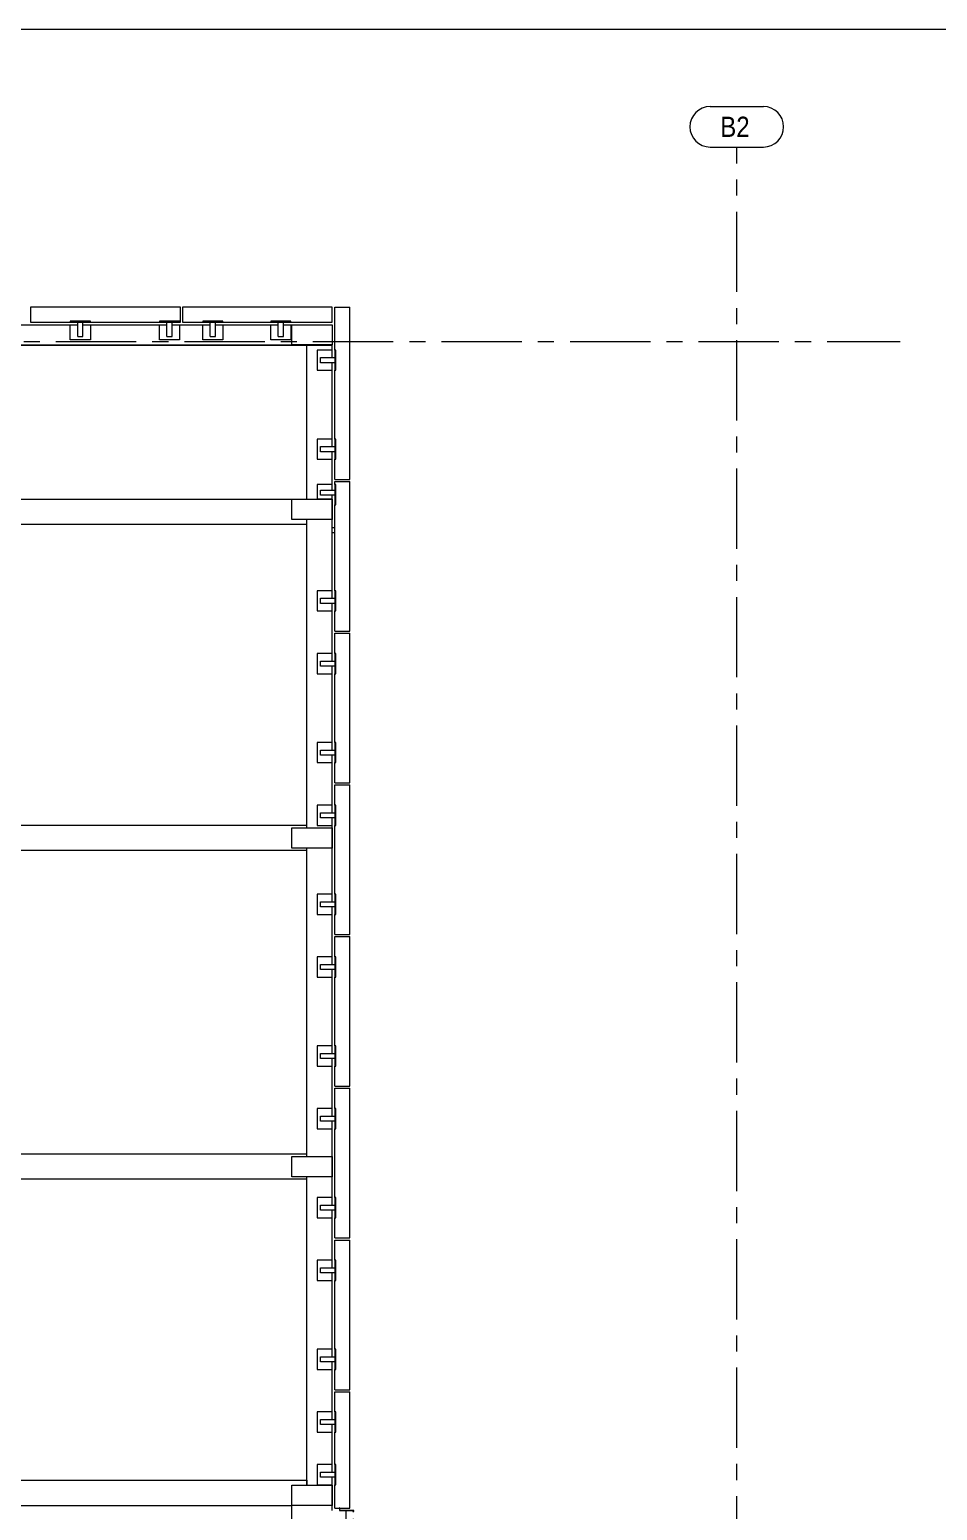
# Model space of a CAD drawing. Header units: millimetres. Extents: x -220592 to 404889, y -217665 to 38245.
# Drawn here: x -924.1 to -834.4, y -1166.9 to -1020.5 of the extents above; entities that cross this region are included whole.
import ezdxf

# ---------------------------------------------------------------- set-up
doc = ezdxf.new("R2010")
doc.units = ezdxf.units.MM
doc.linetypes.add('XKITLINE00', pattern=[0])
doc.layers.add('000 - 0_HIDE_OBJ_FRAMING_DEF_SUB_1', color=7, linetype='Continuous')
for name, color, linetype, lineweight in [('DrawingSheet', 7, 'Continuous', 0), ('Part', 7, 'Continuous', 0), ('S-GRID', 7, 'Continuous', 0)]:
    doc.layers.add(name, color=color, linetype=linetype, lineweight=lineweight)
doc.styles.add('ARIAL', font='arial.ttf')

# ---------------------------------------------------------------- blocks, each defined once
blk = doc.blocks.new('*A3767')
at = {"layer": 'DrawingSheet', "color": 7, "linetype": 'XKITLINE00', "lineweight": 0}
blk.add_line((1458.427495, 388.625369), (-211.572505, 388.625369), dxfattribs=at)
blk = doc.blocks.new('*A13379')
at = {"layer": '000 - 0_HIDE_OBJ_FRAMING_DEF_SUB_1', "color": 7, "linetype": 'XKITLINE00', "lineweight": 0}
for p, q in [((-108.19339, 358.29082), (-108.19339, 359.690805)), ((-107.69339, 358.29082), (-107.69339, 359.690805)), ((-108.19339, 358.29082), (-107.69339, 358.29082))]:
    blk.add_line(p, q, dxfattribs=at)
blk = doc.blocks.new('*A13380')
at = {"layer": '000 - 0_HIDE_OBJ_FRAMING_DEF_SUB_1', "color": 7, "linetype": 'XKITLINE00', "lineweight": 0}
for p, q in [((-108.94339, 357.940797), (-108.94339, 359.440797)), ((-108.94339, 359.440797), (-108.19339, 359.440797)), ((-107.69339, 359.440797), (-106.94339, 359.440797)), ((-106.94339, 359.440797), (-106.94339, 357.940797)), ((-106.94339, 357.940797), (-108.94339, 357.940797))]:
    blk.add_line(p, q, dxfattribs=at)
blk = doc.blocks.new('*A13385')
at = {"layer": '000 - 0_HIDE_OBJ_FRAMING_DEF_SUB_1', "color": 7, "linetype": 'XKITLINE00', "lineweight": 0}
for p, q in [((-106.94339, 359.79082), (-108.94339, 359.79082)), ((-108.94339, 359.79082), (-108.94339, 359.69082)), ((-108.94339, 359.69082), (-106.94339, 359.69082)), ((-106.94339, 359.69082), (-106.94339, 359.79082))]:
    blk.add_line(p, q, dxfattribs=at)
blk = doc.blocks.new('*A13386')
at = {"layer": '000 - 0_HIDE_OBJ_FRAMING_DEF_SUB_1', "color": 7, "linetype": 'XKITLINE00', "lineweight": 0}
for p, q in [((-83.063357, 333.140764), (-84.563357, 333.140764)), ((-84.563357, 333.140764), (-84.563357, 331.140764)), ((-83.063357, 332.390764), (-83.063357, 333.140764)), ((-84.563357, 331.140764), (-83.063357, 331.140764)), ((-83.063357, 331.140764), (-83.063357, 331.890764))]:
    blk.add_line(p, q, dxfattribs=at)
blk = doc.blocks.new('*A13387')
at = {"layer": '000 - 0_HIDE_OBJ_FRAMING_DEF_SUB_1', "color": 7, "linetype": 'XKITLINE00', "lineweight": 0}
for p, q in [((-84.213334, 332.390764), (-82.813349, 332.390764)), ((-84.213334, 331.890764), (-84.213334, 332.390764)), ((-82.813349, 331.890764), (-84.213334, 331.890764))]:
    blk.add_line(p, q, dxfattribs=at)
blk = doc.blocks.new('*A13388')
at = {"layer": '000 - 0_HIDE_OBJ_FRAMING_DEF_SUB_1', "color": 7, "linetype": 'XKITLINE00', "lineweight": 0}
for p, q in [((-84.213334, 326.190764), (-82.813349, 326.190764)), ((-84.213334, 325.690764), (-84.213334, 326.190764)), ((-82.813349, 325.690764), (-84.213334, 325.690764))]:
    blk.add_line(p, q, dxfattribs=at)
blk = doc.blocks.new('*A13389')
at = {"layer": '000 - 0_HIDE_OBJ_FRAMING_DEF_SUB_1', "color": 7, "linetype": 'XKITLINE00', "lineweight": 0}
for p, q in [((-84.213334, 317.390764), (-82.813349, 317.390764)), ((-84.213334, 316.890764), (-84.213334, 317.390764)), ((-82.813349, 316.890764), (-84.213334, 316.890764))]:
    blk.add_line(p, q, dxfattribs=at)
blk = doc.blocks.new('*A13390')
at = {"layer": '000 - 0_HIDE_OBJ_FRAMING_DEF_SUB_1', "color": 7, "linetype": 'XKITLINE00', "lineweight": 0}
for p, q in [((-83.063357, 326.940764), (-84.563357, 326.940764)), ((-84.563357, 326.940764), (-84.563357, 324.940764)), ((-83.063357, 326.190764), (-83.063357, 326.940764)), ((-83.063357, 324.940764), (-83.063357, 325.690764)), ((-84.563357, 324.940764), (-83.063357, 324.940764))]:
    blk.add_line(p, q, dxfattribs=at)
blk = doc.blocks.new('*A13391')
at = {"layer": '000 - 0_HIDE_OBJ_FRAMING_DEF_SUB_1', "color": 7, "linetype": 'XKITLINE00', "lineweight": 0}
for p, q in [((-83.063357, 318.140764), (-84.563357, 318.140764)), ((-84.563357, 318.140764), (-84.563357, 316.140764)), ((-83.063357, 317.390764), (-83.063357, 318.140764)), ((-83.063357, 316.140764), (-83.063357, 316.890764)), ((-84.563357, 316.140764), (-83.063357, 316.140764))]:
    blk.add_line(p, q, dxfattribs=at)
blk = doc.blocks.new('*A13392')
at = {"layer": '000 - 0_HIDE_OBJ_FRAMING_DEF_SUB_1', "color": 7, "linetype": 'XKITLINE00', "lineweight": 0}
for p, q in [((-85.563349, 342.190805), (-85.563349, 357.440805)), ((-83.063349, 356.190764), (-83.063349, 357.440805)), ((-83.063349, 347.390764), (-83.063349, 355.690764)), ((-83.063349, 343.090764), (-83.063349, 346.890764)), ((-83.063349, 342.190805), (-83.063349, 342.590764))]:
    blk.add_line(p, q, dxfattribs=at)
blk = doc.blocks.new('*A13393')
at = {"layer": '000 - 0_HIDE_OBJ_FRAMING_DEF_SUB_1', "color": 7, "linetype": 'XKITLINE00', "lineweight": 0}
for p, q in [((-84.213334, 347.390764), (-82.813349, 347.390764)), ((-84.213334, 346.890764), (-84.213334, 347.390764)), ((-82.813349, 346.890764), (-84.213334, 346.890764))]:
    blk.add_line(p, q, dxfattribs=at)
blk = doc.blocks.new('*A13394')
at = {"layer": '000 - 0_HIDE_OBJ_FRAMING_DEF_SUB_1', "color": 7, "linetype": 'XKITLINE00', "lineweight": 0}
for p, q in [((-83.063357, 343.640764), (-84.563357, 343.640764)), ((-84.563357, 343.640764), (-84.563357, 342.240764)), ((-83.063357, 343.090764), (-83.063357, 343.640764)), ((-84.563357, 342.240764), (-83.063357, 342.240764)), ((-83.063357, 342.240764), (-83.063357, 342.590764))]:
    blk.add_line(p, q, dxfattribs=at)
blk = doc.blocks.new('*A13395')
at = {"layer": '000 - 0_HIDE_OBJ_FRAMING_DEF_SUB_1', "color": 7, "linetype": 'XKITLINE00', "lineweight": 0}
for p, q in [((-84.213334, 343.090764), (-82.813349, 343.090764)), ((-84.213334, 342.590764), (-84.213334, 343.090764)), ((-82.813349, 342.590764), (-84.213334, 342.590764))]:
    blk.add_line(p, q, dxfattribs=at)
blk = doc.blocks.new('*A13396')
at = {"layer": '000 - 0_HIDE_OBJ_FRAMING_DEF_SUB_1', "color": 7, "linetype": 'XKITLINE00', "lineweight": 0}
for p, q in [((-83.063357, 348.140764), (-84.563357, 348.140764)), ((-84.563357, 348.140764), (-84.563357, 346.140764)), ((-83.063357, 347.390764), (-83.063357, 348.140764)), ((-84.563357, 346.140764), (-83.063357, 346.140764)), ((-83.063357, 346.140764), (-83.063357, 346.890764))]:
    blk.add_line(p, q, dxfattribs=at)
blk = doc.blocks.new('*A13397')
at = {"layer": '000 - 0_HIDE_OBJ_FRAMING_DEF_SUB_1', "color": 7, "linetype": 'XKITLINE00', "lineweight": 0}
for p, q in [((-83.06307, 339.390764), (-82.813334, 339.390764)), ((-83.06307, 338.890764), (-82.813334, 338.890764))]:
    blk.add_line(p, q, dxfattribs=at)
blk = doc.blocks.new('*A13398')
at = {"layer": '000 - 0_HIDE_OBJ_FRAMING_DEF_SUB_1', "color": 7, "linetype": 'XKITLINE00', "lineweight": 0}
for p, q in [((-82.813334, 333.140764), (-82.813334, 331.140764)), ((-82.713334, 333.140764), (-82.813334, 333.140764)), ((-82.713334, 331.140764), (-82.713334, 333.140764)), ((-82.813334, 331.140764), (-82.713334, 331.140764))]:
    blk.add_line(p, q, dxfattribs=at)
blk = doc.blocks.new('*A13399')
at = {"layer": '000 - 0_HIDE_OBJ_FRAMING_DEF_SUB_1', "color": 7, "linetype": 'XKITLINE00', "lineweight": 0}
for p, q in [((-82.813334, 326.940764), (-82.813334, 324.940764)), ((-82.713334, 326.940764), (-82.813334, 326.940764)), ((-82.713334, 324.940764), (-82.713334, 326.940764)), ((-82.813334, 324.940764), (-82.713334, 324.940764))]:
    blk.add_line(p, q, dxfattribs=at)
blk = doc.blocks.new('*A13400')
at = {"layer": '000 - 0_HIDE_OBJ_FRAMING_DEF_SUB_1', "color": 7, "linetype": 'XKITLINE00', "lineweight": 0}
for p, q in [((-82.813334, 318.140764), (-82.813334, 316.140764)), ((-82.713334, 318.140764), (-82.813334, 318.140764)), ((-82.713334, 316.140764), (-82.713334, 318.140764)), ((-82.813334, 316.140764), (-82.713334, 316.140764))]:
    blk.add_line(p, q, dxfattribs=at)
blk = doc.blocks.new('*A13401')
at = {"layer": '000 - 0_HIDE_OBJ_FRAMING_DEF_SUB_1', "color": 7, "linetype": 'XKITLINE00', "lineweight": 0}
for p, q in [((-82.813334, 343.640764), (-82.813334, 341.640764)), ((-82.713334, 343.640764), (-82.813334, 343.640764)), ((-82.713334, 341.640764), (-82.713334, 343.640764)), ((-82.813334, 341.640764), (-82.713334, 341.640764))]:
    blk.add_line(p, q, dxfattribs=at)
blk = doc.blocks.new('*A13402')
at = {"layer": '000 - 0_HIDE_OBJ_FRAMING_DEF_SUB_1', "color": 7, "linetype": 'XKITLINE00', "lineweight": 0}
for p, q in [((-82.813334, 348.140764), (-82.813334, 346.140764)), ((-82.713334, 348.140764), (-82.813334, 348.140764)), ((-82.713334, 346.140764), (-82.713334, 348.140764)), ((-82.813334, 346.140764), (-82.713334, 346.140764))]:
    blk.add_line(p, q, dxfattribs=at)
blk = doc.blocks.new('*A13403')
at = {"layer": '000 - 0_HIDE_OBJ_FRAMING_DEF_SUB_1', "color": 7, "linetype": 'XKITLINE00', "lineweight": 0}
for p, q in [((-95.11339, 358.29082), (-95.11339, 359.690805)), ((-94.61339, 358.29082), (-94.61339, 359.690805)), ((-95.11339, 358.29082), (-94.61339, 358.29082))]:
    blk.add_line(p, q, dxfattribs=at)
blk = doc.blocks.new('*A13404')
at = {"layer": '000 - 0_HIDE_OBJ_FRAMING_DEF_SUB_1', "color": 7, "linetype": 'XKITLINE00', "lineweight": 0}
for p, q in [((-88.39339, 358.29082), (-88.39339, 359.690805)), ((-87.89339, 358.29082), (-87.89339, 359.690805)), ((-88.39339, 358.29082), (-87.89339, 358.29082))]:
    blk.add_line(p, q, dxfattribs=at)
blk = doc.blocks.new('*A13405')
at = {"layer": '000 - 0_HIDE_OBJ_FRAMING_DEF_SUB_1', "color": 7, "linetype": 'XKITLINE00', "lineweight": 0}
for p, q in [((-100.14339, 357.940797), (-100.14339, 359.440797)), ((-100.14339, 359.440797), (-99.39339, 359.440797)), ((-98.89339, 359.440797), (-98.14339, 359.440797)), ((-98.14339, 359.440797), (-98.14339, 357.940797)), ((-98.14339, 357.940797), (-100.14339, 357.940797))]:
    blk.add_line(p, q, dxfattribs=at)
blk = doc.blocks.new('*A13406')
at = {"layer": '000 - 0_HIDE_OBJ_FRAMING_DEF_SUB_1', "color": 7, "linetype": 'XKITLINE00', "lineweight": 0}
for p, q in [((-99.39339, 358.29082), (-99.39339, 359.690805)), ((-98.89339, 358.29082), (-98.89339, 359.690805)), ((-99.39339, 358.29082), (-98.89339, 358.29082))]:
    blk.add_line(p, q, dxfattribs=at)
blk = doc.blocks.new('*A13407')
at = {"layer": '000 - 0_HIDE_OBJ_FRAMING_DEF_SUB_1', "color": 7, "linetype": 'XKITLINE00', "lineweight": 0}
for p, q in [((-89.14339, 357.940797), (-89.14339, 359.440797)), ((-89.14339, 359.440797), (-88.39339, 359.440797)), ((-87.89339, 359.440797), (-87.14339, 359.440797)), ((-87.14339, 359.440797), (-87.14339, 357.940797)), ((-87.14339, 357.940797), (-89.14339, 357.940797))]:
    blk.add_line(p, q, dxfattribs=at)
blk = doc.blocks.new('*A13408')
at = {"layer": '000 - 0_HIDE_OBJ_FRAMING_DEF_SUB_1', "color": 7, "linetype": 'XKITLINE00', "lineweight": 0}
for p, q in [((-95.86339, 357.940797), (-95.86339, 359.440797)), ((-95.86339, 359.440797), (-95.11339, 359.440797)), ((-94.61339, 359.440797), (-93.86339, 359.440797)), ((-93.86339, 359.440797), (-93.86339, 357.940797)), ((-93.86339, 357.940797), (-95.86339, 357.940797))]:
    blk.add_line(p, q, dxfattribs=at)
blk = doc.blocks.new('*A13409')
at = {"layer": '000 - 0_HIDE_OBJ_FRAMING_DEF_SUB_1', "color": 7, "linetype": 'XKITLINE00', "lineweight": 0}
for p, q in [((-84.213334, 356.190764), (-82.813349, 356.190764)), ((-84.213334, 355.690764), (-84.213334, 356.190764)), ((-82.813349, 355.690764), (-84.213334, 355.690764))]:
    blk.add_line(p, q, dxfattribs=at)
blk = doc.blocks.new('*A13410')
at = {"layer": '000 - 0_HIDE_OBJ_FRAMING_DEF_SUB_1', "color": 7, "linetype": 'XKITLINE00', "lineweight": 0}
for p, q in [((-83.063357, 356.940764), (-84.563357, 356.940764)), ((-84.563357, 356.940764), (-84.563357, 354.940764)), ((-83.063357, 356.190764), (-83.063357, 356.940764)), ((-84.563357, 354.940764), (-83.063357, 354.940764)), ((-83.063357, 354.940764), (-83.063357, 355.690764))]:
    blk.add_line(p, q, dxfattribs=at)
blk = doc.blocks.new('*A13411')
at = {"layer": '000 - 0_HIDE_OBJ_FRAMING_DEF_SUB_1', "color": 7, "linetype": 'XKITLINE00', "lineweight": 0}
for p, q in [((-93.86339, 359.79082), (-95.86339, 359.79082)), ((-95.86339, 359.79082), (-95.86339, 359.69082)), ((-95.86339, 359.69082), (-93.86339, 359.69082)), ((-93.86339, 359.69082), (-93.86339, 359.79082))]:
    blk.add_line(p, q, dxfattribs=at)
blk = doc.blocks.new('*A13412')
at = {"layer": '000 - 0_HIDE_OBJ_FRAMING_DEF_SUB_1', "color": 7, "linetype": 'XKITLINE00', "lineweight": 0}
for p, q in [((-87.14339, 359.79082), (-89.14339, 359.79082)), ((-89.14339, 359.79082), (-89.14339, 359.69082)), ((-89.14339, 359.69082), (-87.14339, 359.69082)), ((-87.14339, 359.69082), (-87.14339, 359.79082))]:
    blk.add_line(p, q, dxfattribs=at)
blk = doc.blocks.new('*A13413')
at = {"layer": '000 - 0_HIDE_OBJ_FRAMING_DEF_SUB_1', "color": 7, "linetype": 'XKITLINE00', "lineweight": 0}
for p, q in [((-98.14339, 359.79082), (-100.14339, 359.79082)), ((-100.14339, 359.79082), (-100.14339, 359.69082)), ((-100.14339, 359.69082), (-98.14339, 359.69082)), ((-98.14339, 359.69082), (-98.14339, 359.79082))]:
    blk.add_line(p, q, dxfattribs=at)
blk = doc.blocks.new('*A13414')
at = {"layer": '000 - 0_HIDE_OBJ_FRAMING_DEF_SUB_1', "color": 7, "linetype": 'XKITLINE00', "lineweight": 0}
for p, q in [((-82.813334, 356.940764), (-82.813334, 354.940764)), ((-82.713334, 356.940764), (-82.813334, 356.940764)), ((-82.713334, 354.940764), (-82.713334, 356.940764)), ((-82.813334, 354.940764), (-82.713334, 354.940764))]:
    blk.add_line(p, q, dxfattribs=at)
blk = doc.blocks.new('*A13418')
at = {"layer": '000 - 0_HIDE_OBJ_FRAMING_DEF_SUB_1', "color": 7, "linetype": 'XKITLINE00', "lineweight": 0}
for p, q in [((-166.903349, 359.440805), (-159.39339, 359.440805)), ((-166.903349, 357.440805), (-166.903349, 359.440805)), ((-158.89339, 359.440805), (-155.11339, 359.440805)), ((-154.61339, 359.440805), (-147.85339, 359.440805)), ((-147.35339, 359.440805), (-145.093349, 359.440805)), ((-143.093349, 359.440805), (-138.19339, 359.440805)), ((-137.69339, 359.440805), (-129.39339, 359.440805)), ((-128.89339, 359.440805), (-123.19339, 359.440805)), ((-122.69339, 359.440805), (-114.39339, 359.440805)), ((-113.89339, 359.440805), (-108.19339, 359.440805)), ((-107.69339, 359.440805), (-99.39339, 359.440805)), ((-98.89339, 359.440805), (-95.11339, 359.440805)), ((-94.61339, 359.440805), (-88.39339, 359.440805)), ((-87.89339, 359.440805), (-87.063349, 359.440805)), ((-166.903349, 357.440805), (-145.093349, 357.440805)), ((-143.093349, 357.440805), (-87.063349, 357.440805))]:
    blk.add_line(p, q, dxfattribs=at)
blk = doc.blocks.new('*A13419')
at = {"layer": '000 - 0_HIDE_OBJ_FRAMING_DEF_SUB_1', "color": 7, "linetype": 'XKITLINE00', "lineweight": 0}
for p, q in [((-87.063349, 342.190805), (-83.063349, 342.190805)), ((-87.063349, 340.190805), (-87.063349, 342.190805)), ((-83.063349, 342.190805), (-83.063349, 340.190805)), ((-83.063349, 340.190805), (-87.063349, 340.190805))]:
    blk.add_line(p, q, dxfattribs=at)
blk = doc.blocks.new('*A13420')
at = {"layer": '000 - 0_HIDE_OBJ_FRAMING_DEF_SUB_1', "color": 7, "linetype": 'XKITLINE00', "lineweight": 0}
for p, q in [((-98.06339, 361.190805), (-112.86339, 361.190805)), ((-112.86339, 361.190805), (-112.86339, 359.690805)), ((-98.06339, 359.690805), (-98.06339, 361.190805)), ((-112.86339, 359.690805), (-108.94339, 359.690805)), ((-106.94339, 359.690805), (-100.14339, 359.690805)), ((-98.14339, 359.690805), (-98.06339, 359.690805))]:
    blk.add_line(p, q, dxfattribs=at)
blk = doc.blocks.new('*A13425')
at = {"layer": '000 - 0_HIDE_OBJ_FRAMING_DEF_SUB_1', "color": 7, "linetype": 'XKITLINE00', "lineweight": 0}
for p, q in [((-143.093155, 342.188392), (-87.063349, 342.188392)), ((-143.093155, 339.688392), (-143.093155, 342.188392)), ((-85.563349, 339.688392), (-85.563349, 340.190805)), ((-85.563349, 339.688392), (-143.093155, 339.688392))]:
    blk.add_line(p, q, dxfattribs=at)
blk = doc.blocks.new('*A13468')
at = {"layer": 'S-GRID', "color": 7, "linetype": 'XKITLINE00', "lineweight": 0}
for p, q in [((-43.093349, 375.383905), (-43.093349, 377.017205)), ((-43.093349, 372.208905), (-43.093349, 373.796405)), ((-43.093349, 362.683905), (-43.093349, 370.621405)), ((-43.093349, 359.508905), (-43.093349, 361.096405)), ((-43.093349, 349.983905), (-43.093349, 357.921405)), ((-43.093349, 346.808905), (-43.093349, 348.396405)), ((-43.093349, 337.283905), (-43.093349, 345.221405)), ((-43.093349, 334.108905), (-43.093349, 335.696405)), ((-43.093349, 324.583905), (-43.093349, 332.521405)), ((-43.093349, 321.408905), (-43.093349, 322.996405)), ((-43.093349, 311.883905), (-43.093349, 319.821405)), ((-43.093349, 308.708905), (-43.093349, 310.296405)), ((-43.093349, 299.183905), (-43.093349, 307.121405)), ((-43.093349, 296.008905), (-43.093349, 297.596405)), ((-43.093349, 286.483905), (-43.093349, 294.421405)), ((-43.093349, 283.308905), (-43.093349, 284.896405)), ((-43.093349, 273.783905), (-43.093349, 281.721405)), ((-43.093349, 270.608905), (-43.093349, 272.196405)), ((-43.093349, 261.083905), (-43.093349, 269.021405)), ((-43.093349, 257.908905), (-43.093349, 259.496405)), ((-43.093349, 248.383905), (-43.093349, 256.321405)), ((-43.093349, 245.208905), (-43.093349, 246.796405)), ((-43.093349, 235.683905), (-43.093349, 243.621405))]:
    blk.add_line(p, q, dxfattribs=at)
at = {"layer": 'S-GRID', "color": 7, "style": 'ARIAL', "width": 0.85}
blk.add_text('B2', height=2, dxfattribs=at).set_placement((-44.724697, 378.017205))
blk = doc.blocks.new('*A13471')
at = {"layer": '000 - 0_HIDE_OBJ_FRAMING_DEF_SUB_1', "color": 7, "linetype": 'XKITLINE00', "lineweight": 0}
for p, q in [((-143.092854, 357.438392), (-83.063049, 357.438392)), ((-83.06305, 356.190764), (-83.063049, 357.438392)), ((-83.06306, 347.390764), (-83.063051, 355.690764)), ((-83.063065, 343.090764), (-83.063061, 346.890764)), ((-83.063078, 332.390764), (-83.063066, 342.590764)), ((-83.063085, 326.190764), (-83.063078, 331.890764)), ((-83.063095, 317.390764), (-83.063085, 325.690764)), ((-83.063102, 311.190764), (-83.063095, 316.890764)), ((-83.063112, 302.390764), (-83.063102, 310.690764)), ((-83.063119, 296.190764), (-83.063113, 301.890764)), ((-83.063129, 287.390764), (-83.06312, 295.690764)), ((-83.063136, 281.190764), (-83.06313, 286.890764)), ((-83.063146, 272.390764), (-83.063137, 280.690764)), ((-83.063153, 266.190764), (-83.063147, 271.890764)), ((-83.063163, 257.390764), (-83.063154, 265.690764)), ((-83.063171, 251.190764), (-83.063164, 256.890764)), ((-83.063176, 245.990764), (-83.063171, 250.690764)), ((-83.063181, 242.190805), (-83.063177, 245.490764))]:
    blk.add_line(p, q, dxfattribs=at)
blk = doc.blocks.new('*A13472')
at = {"layer": '000 - 0_HIDE_OBJ_FRAMING_DEF_SUB_1', "color": 7, "linetype": 'XKITLINE00', "lineweight": 0}
for p, q in [((-87.063349, 214.690805), (-87.063349, 242.690805)), ((-83.063349, 242.190805), (-83.063349, 242.690805))]:
    blk.add_line(p, q, dxfattribs=at)
blk = doc.blocks.new('*A13479')
at = {"layer": '000 - 0_HIDE_OBJ_FRAMING_DEF_SUB_1', "color": 7, "linetype": 'XKITLINE00', "lineweight": 0}
for p, q in [((-84.213334, 245.990764), (-82.813349, 245.990764)), ((-84.213334, 245.490764), (-84.213334, 245.990764)), ((-82.813349, 245.490764), (-84.213334, 245.490764))]:
    blk.add_line(p, q, dxfattribs=at)
blk = doc.blocks.new('*A13480')
at = {"layer": '000 - 0_HIDE_OBJ_FRAMING_DEF_SUB_1', "color": 7, "linetype": 'XKITLINE00', "lineweight": 0}
for p, q in [((-83.063357, 251.940764), (-84.563357, 251.940764)), ((-84.563357, 251.940764), (-84.563357, 249.940764)), ((-83.063357, 251.190764), (-83.063357, 251.940764)), ((-83.063357, 249.940764), (-83.063357, 250.690764)), ((-84.563357, 249.940764), (-83.063357, 249.940764))]:
    blk.add_line(p, q, dxfattribs=at)
blk = doc.blocks.new('*A13481')
at = {"layer": '000 - 0_HIDE_OBJ_FRAMING_DEF_SUB_1', "color": 7, "linetype": 'XKITLINE00', "lineweight": 0}
for p, q in [((-83.063357, 246.740764), (-84.563357, 246.740764)), ((-84.563357, 246.740764), (-84.563357, 244.740764)), ((-83.063357, 245.990764), (-83.063357, 246.740764)), ((-84.563357, 244.740764), (-83.063357, 244.740764)), ((-83.063357, 244.740764), (-83.063357, 245.490764))]:
    blk.add_line(p, q, dxfattribs=at)
blk = doc.blocks.new('*A13488')
at = {"layer": '000 - 0_HIDE_OBJ_FRAMING_DEF_SUB_1', "color": 7, "linetype": 'XKITLINE00', "lineweight": 0}
for p, q in [((-83.063357, 266.940764), (-84.563357, 266.940764)), ((-84.563357, 266.940764), (-84.563357, 264.940764)), ((-83.063357, 266.190764), (-83.063357, 266.940764)), ((-83.063357, 264.940764), (-83.063357, 265.690764)), ((-84.563357, 264.940764), (-83.063357, 264.940764))]:
    blk.add_line(p, q, dxfattribs=at)
blk = doc.blocks.new('*A13489')
at = {"layer": '000 - 0_HIDE_OBJ_FRAMING_DEF_SUB_1', "color": 7, "linetype": 'XKITLINE00', "lineweight": 0}
for p, q in [((-84.213334, 257.390764), (-82.813349, 257.390764)), ((-84.213334, 256.890764), (-84.213334, 257.390764)), ((-82.813349, 256.890764), (-84.213334, 256.890764))]:
    blk.add_line(p, q, dxfattribs=at)
blk = doc.blocks.new('*A13490')
at = {"layer": '000 - 0_HIDE_OBJ_FRAMING_DEF_SUB_1', "color": 7, "linetype": 'XKITLINE00', "lineweight": 0}
for p, q in [((-84.213334, 266.190764), (-82.813349, 266.190764)), ((-84.213334, 265.690764), (-84.213334, 266.190764)), ((-82.813349, 265.690764), (-84.213334, 265.690764))]:
    blk.add_line(p, q, dxfattribs=at)
blk = doc.blocks.new('*A13491')
at = {"layer": '000 - 0_HIDE_OBJ_FRAMING_DEF_SUB_1', "color": 7, "linetype": 'XKITLINE00', "lineweight": 0}
for p, q in [((-83.063357, 273.140764), (-84.563357, 273.140764)), ((-84.563357, 273.140764), (-84.563357, 271.140764)), ((-83.063357, 272.390764), (-83.063357, 273.140764)), ((-84.563357, 271.140764), (-83.063357, 271.140764)), ((-83.063357, 271.140764), (-83.063357, 271.890764))]:
    blk.add_line(p, q, dxfattribs=at)
blk = doc.blocks.new('*A13492')
at = {"layer": '000 - 0_HIDE_OBJ_FRAMING_DEF_SUB_1', "color": 7, "linetype": 'XKITLINE00', "lineweight": 0}
for p, q in [((-84.213334, 272.390764), (-82.813349, 272.390764)), ((-84.213334, 271.890764), (-84.213334, 272.390764)), ((-82.813349, 271.890764), (-84.213334, 271.890764))]:
    blk.add_line(p, q, dxfattribs=at)
blk = doc.blocks.new('*A13493')
at = {"layer": '000 - 0_HIDE_OBJ_FRAMING_DEF_SUB_1', "color": 7, "linetype": 'XKITLINE00', "lineweight": 0}
for p, q in [((-83.063357, 258.140764), (-84.563357, 258.140764)), ((-84.563357, 258.140764), (-84.563357, 256.140764)), ((-83.063357, 257.390764), (-83.063357, 258.140764)), ((-83.063357, 256.140764), (-83.063357, 256.890764)), ((-84.563357, 256.140764), (-83.063357, 256.140764))]:
    blk.add_line(p, q, dxfattribs=at)
blk = doc.blocks.new('*A13495')
at = {"layer": '000 - 0_HIDE_OBJ_FRAMING_DEF_SUB_1', "color": 7, "linetype": 'XKITLINE00', "lineweight": 0}
for p, q in [((-82.813334, 246.740764), (-82.813334, 244.740764)), ((-82.713334, 246.740764), (-82.813334, 246.740764)), ((-82.713334, 244.740764), (-82.713334, 246.740764)), ((-82.813334, 244.740764), (-82.713334, 244.740764))]:
    blk.add_line(p, q, dxfattribs=at)
blk = doc.blocks.new('*A13496')
at = {"layer": '000 - 0_HIDE_OBJ_FRAMING_DEF_SUB_1', "color": 7, "linetype": 'XKITLINE00', "lineweight": 0}
for p, q in [((-82.813334, 251.940764), (-82.813334, 249.940764)), ((-82.713334, 251.940764), (-82.813334, 251.940764)), ((-82.713334, 249.940764), (-82.713334, 251.940764)), ((-82.813334, 249.940764), (-82.713334, 249.940764))]:
    blk.add_line(p, q, dxfattribs=at)
blk = doc.blocks.new('*A13497')
at = {"layer": '000 - 0_HIDE_OBJ_FRAMING_DEF_SUB_1', "color": 7, "linetype": 'XKITLINE00', "lineweight": 0}
for p, q in [((-82.813334, 273.140764), (-82.813334, 271.140764)), ((-82.713334, 273.140764), (-82.813334, 273.140764)), ((-82.713334, 271.140764), (-82.713334, 273.140764)), ((-82.813334, 271.140764), (-82.713334, 271.140764))]:
    blk.add_line(p, q, dxfattribs=at)
blk = doc.blocks.new('*A13498')
at = {"layer": '000 - 0_HIDE_OBJ_FRAMING_DEF_SUB_1', "color": 7, "linetype": 'XKITLINE00', "lineweight": 0}
for p, q in [((-82.813334, 266.940764), (-82.813334, 264.940764)), ((-82.713334, 266.940764), (-82.813334, 266.940764)), ((-82.713334, 264.940764), (-82.713334, 266.940764)), ((-82.813334, 264.940764), (-82.713334, 264.940764))]:
    blk.add_line(p, q, dxfattribs=at)
blk = doc.blocks.new('*A13499')
at = {"layer": '000 - 0_HIDE_OBJ_FRAMING_DEF_SUB_1', "color": 7, "linetype": 'XKITLINE00', "lineweight": 0}
for p, q in [((-82.813334, 258.140764), (-82.813334, 256.140764)), ((-82.713334, 258.140764), (-82.813334, 258.140764)), ((-82.713334, 256.140764), (-82.713334, 258.140764)), ((-82.813334, 256.140764), (-82.713334, 256.140764))]:
    blk.add_line(p, q, dxfattribs=at)
blk = doc.blocks.new('*A13500')
at = {"layer": '000 - 0_HIDE_OBJ_FRAMING_DEF_SUB_1', "color": 7, "linetype": 'XKITLINE00', "lineweight": 0}
for p, q in [((-84.213334, 287.390764), (-82.813349, 287.390764)), ((-84.213334, 286.890764), (-84.213334, 287.390764)), ((-82.813349, 286.890764), (-84.213334, 286.890764))]:
    blk.add_line(p, q, dxfattribs=at)
blk = doc.blocks.new('*A13501')
at = {"layer": '000 - 0_HIDE_OBJ_FRAMING_DEF_SUB_1', "color": 7, "linetype": 'XKITLINE00', "lineweight": 0}
for p, q in [((-83.063357, 288.140764), (-84.563357, 288.140764)), ((-84.563357, 288.140764), (-84.563357, 286.140764)), ((-83.063357, 287.390764), (-83.063357, 288.140764)), ((-84.563357, 286.140764), (-83.063357, 286.140764)), ((-83.063357, 286.140764), (-83.063357, 286.890764))]:
    blk.add_line(p, q, dxfattribs=at)
blk = doc.blocks.new('*A13502')
at = {"layer": '000 - 0_HIDE_OBJ_FRAMING_DEF_SUB_1', "color": 7, "linetype": 'XKITLINE00', "lineweight": 0}
for p, q in [((-84.213334, 281.190764), (-82.813349, 281.190764)), ((-84.213334, 280.690764), (-84.213334, 281.190764)), ((-82.813349, 280.690764), (-84.213334, 280.690764))]:
    blk.add_line(p, q, dxfattribs=at)
blk = doc.blocks.new('*A13503')
at = {"layer": '000 - 0_HIDE_OBJ_FRAMING_DEF_SUB_1', "color": 7, "linetype": 'XKITLINE00', "lineweight": 0}
for p, q in [((-83.063357, 281.940764), (-84.563357, 281.940764)), ((-84.563357, 281.940764), (-84.563357, 279.940764)), ((-83.063357, 281.190764), (-83.063357, 281.940764)), ((-84.563357, 279.940764), (-83.063357, 279.940764)), ((-83.063357, 279.940764), (-83.063357, 280.690764))]:
    blk.add_line(p, q, dxfattribs=at)
blk = doc.blocks.new('*A13504')
at = {"layer": '000 - 0_HIDE_OBJ_FRAMING_DEF_SUB_1', "color": 7, "linetype": 'XKITLINE00', "lineweight": 0}
for p, q in [((-84.213334, 311.190764), (-82.813349, 311.190764)), ((-84.213334, 310.690764), (-84.213334, 311.190764)), ((-82.813349, 310.690764), (-84.213334, 310.690764))]:
    blk.add_line(p, q, dxfattribs=at)
blk = doc.blocks.new('*A13505')
at = {"layer": '000 - 0_HIDE_OBJ_FRAMING_DEF_SUB_1', "color": 7, "linetype": 'XKITLINE00', "lineweight": 0}
for p, q in [((-84.213334, 302.390764), (-82.813349, 302.390764)), ((-84.213334, 301.890764), (-84.213334, 302.390764)), ((-82.813349, 301.890764), (-84.213334, 301.890764))]:
    blk.add_line(p, q, dxfattribs=at)
blk = doc.blocks.new('*A13506')
at = {"layer": '000 - 0_HIDE_OBJ_FRAMING_DEF_SUB_1', "color": 7, "linetype": 'XKITLINE00', "lineweight": 0}
for p, q in [((-83.063357, 311.940764), (-84.563357, 311.940764)), ((-84.563357, 311.940764), (-84.563357, 309.940764)), ((-83.063357, 311.190764), (-83.063357, 311.940764)), ((-83.063357, 309.940764), (-83.063357, 310.690764)), ((-84.563357, 309.940764), (-83.063357, 309.940764))]:
    blk.add_line(p, q, dxfattribs=at)
blk = doc.blocks.new('*A13507')
at = {"layer": '000 - 0_HIDE_OBJ_FRAMING_DEF_SUB_1', "color": 7, "linetype": 'XKITLINE00', "lineweight": 0}
for p, q in [((-83.063357, 303.140764), (-84.563357, 303.140764)), ((-84.563357, 303.140764), (-84.563357, 301.140764)), ((-83.063357, 302.390764), (-83.063357, 303.140764)), ((-83.063357, 301.140764), (-83.063357, 301.890764)), ((-84.563357, 301.140764), (-83.063357, 301.140764))]:
    blk.add_line(p, q, dxfattribs=at)
blk = doc.blocks.new('*A13508')
at = {"layer": '000 - 0_HIDE_OBJ_FRAMING_DEF_SUB_1', "color": 7, "linetype": 'XKITLINE00', "lineweight": 0}
for p, q in [((-84.213334, 296.190764), (-82.813349, 296.190764)), ((-84.213334, 295.690764), (-84.213334, 296.190764)), ((-82.813349, 295.690764), (-84.213334, 295.690764))]:
    blk.add_line(p, q, dxfattribs=at)
blk = doc.blocks.new('*A13509')
at = {"layer": '000 - 0_HIDE_OBJ_FRAMING_DEF_SUB_1', "color": 7, "linetype": 'XKITLINE00', "lineweight": 0}
for p, q in [((-83.063357, 296.940764), (-84.563357, 296.940764)), ((-84.563357, 296.940764), (-84.563357, 294.940764)), ((-83.063357, 296.190764), (-83.063357, 296.940764)), ((-84.563357, 294.940764), (-83.063357, 294.940764)), ((-83.063357, 294.940764), (-83.063357, 295.690764))]:
    blk.add_line(p, q, dxfattribs=at)
blk = doc.blocks.new('*A13510')
at = {"layer": '000 - 0_HIDE_OBJ_FRAMING_DEF_SUB_1', "color": 7, "linetype": 'XKITLINE00', "lineweight": 0}
for p, q in [((-82.813334, 288.140764), (-82.813334, 286.140764)), ((-82.713334, 288.140764), (-82.813334, 288.140764)), ((-82.713334, 286.140764), (-82.713334, 288.140764)), ((-82.813334, 286.140764), (-82.713334, 286.140764))]:
    blk.add_line(p, q, dxfattribs=at)
blk = doc.blocks.new('*A13511')
at = {"layer": '000 - 0_HIDE_OBJ_FRAMING_DEF_SUB_1', "color": 7, "linetype": 'XKITLINE00', "lineweight": 0}
for p, q in [((-82.813334, 281.940764), (-82.813334, 279.940764)), ((-82.713334, 281.940764), (-82.813334, 281.940764)), ((-82.713334, 279.940764), (-82.713334, 281.940764)), ((-82.813334, 279.940764), (-82.713334, 279.940764))]:
    blk.add_line(p, q, dxfattribs=at)
blk = doc.blocks.new('*A13512')
at = {"layer": '000 - 0_HIDE_OBJ_FRAMING_DEF_SUB_1', "color": 7, "linetype": 'XKITLINE00', "lineweight": 0}
for p, q in [((-82.813334, 303.140764), (-82.813334, 301.140764)), ((-82.713334, 303.140764), (-82.813334, 303.140764)), ((-82.713334, 301.140764), (-82.713334, 303.140764)), ((-82.813334, 301.140764), (-82.713334, 301.140764))]:
    blk.add_line(p, q, dxfattribs=at)
blk = doc.blocks.new('*A13513')
at = {"layer": '000 - 0_HIDE_OBJ_FRAMING_DEF_SUB_1', "color": 7, "linetype": 'XKITLINE00', "lineweight": 0}
for p, q in [((-82.813334, 311.940764), (-82.813334, 309.940764)), ((-82.713334, 311.940764), (-82.813334, 311.940764)), ((-82.713334, 309.940764), (-82.713334, 311.940764)), ((-82.813334, 309.940764), (-82.713334, 309.940764))]:
    blk.add_line(p, q, dxfattribs=at)
blk = doc.blocks.new('*A13514')
at = {"layer": '000 - 0_HIDE_OBJ_FRAMING_DEF_SUB_1', "color": 7, "linetype": 'XKITLINE00', "lineweight": 0}
for p, q in [((-82.813334, 296.940764), (-82.813334, 294.940764)), ((-82.713334, 296.940764), (-82.813334, 296.940764)), ((-82.713334, 294.940764), (-82.713334, 296.940764)), ((-82.813334, 294.940764), (-82.713334, 294.940764))]:
    blk.add_line(p, q, dxfattribs=at)
blk = doc.blocks.new('*A13518')
at = {"layer": '000 - 0_HIDE_OBJ_FRAMING_DEF_SUB_1', "color": 7, "linetype": 'XKITLINE00', "lineweight": 0}
for p, q in [((-83.06339, 361.190805), (-97.86339, 361.190805)), ((-97.86339, 361.190805), (-97.86339, 359.690805)), ((-83.06339, 359.690805), (-83.06339, 361.190805)), ((-97.86339, 359.690805), (-95.86339, 359.690805)), ((-93.86339, 359.690805), (-89.14339, 359.690805)), ((-87.14339, 359.690805), (-83.06339, 359.690805))]:
    blk.add_line(p, q, dxfattribs=at)
blk = doc.blocks.new('*A13519')
at = {"layer": '000 - 0_HIDE_OBJ_FRAMING_DEF_SUB_1', "color": 7, "linetype": 'XKITLINE00', "lineweight": 0}
for p, q in [((-82.813349, 356.940764), (-82.813349, 361.190764)), ((-82.813349, 361.190764), (-81.313349, 361.190764)), ((-81.313349, 344.140764), (-81.313349, 361.190764)), ((-82.813349, 348.140764), (-82.813349, 354.940764)), ((-82.813349, 344.140764), (-82.813349, 346.140764)), ((-82.813349, 344.140764), (-81.313349, 344.140764))]:
    blk.add_line(p, q, dxfattribs=at)
blk = doc.blocks.new('*A13520')
at = {"layer": '000 - 0_HIDE_OBJ_FRAMING_DEF_SUB_1', "color": 7, "linetype": 'XKITLINE00', "lineweight": 0}
for p, q in [((-82.813349, 343.640764), (-82.813349, 343.940764)), ((-82.813349, 343.940764), (-81.313349, 343.940764)), ((-81.313349, 329.140764), (-81.313349, 343.940764)), ((-82.813349, 333.140764), (-82.813349, 341.640764)), ((-82.813349, 329.140764), (-82.813349, 331.140764)), ((-82.813349, 329.140764), (-81.313349, 329.140764))]:
    blk.add_line(p, q, dxfattribs=at)
blk = doc.blocks.new('*A13521')
at = {"layer": '000 - 0_HIDE_OBJ_FRAMING_DEF_SUB_1', "color": 7, "linetype": 'XKITLINE00', "lineweight": 0}
for p, q in [((-82.813349, 326.940764), (-82.813349, 328.940764)), ((-82.813349, 328.940764), (-81.313349, 328.940764)), ((-81.313349, 314.140764), (-81.313349, 328.940764)), ((-82.813349, 318.140764), (-82.813349, 324.940764)), ((-82.813349, 314.140764), (-82.813349, 316.140764)), ((-82.813349, 314.140764), (-81.313349, 314.140764))]:
    blk.add_line(p, q, dxfattribs=at)
blk = doc.blocks.new('*A13528')
at = {"layer": '000 - 0_HIDE_OBJ_FRAMING_DEF_SUB_1', "color": 7, "linetype": 'XKITLINE00', "lineweight": 0}
for p, q in [((-87.063349, 359.440805), (-83.063349, 359.440805)), ((-87.063349, 357.440805), (-87.063349, 359.440805)), ((-83.063349, 359.440805), (-83.063349, 357.440805)), ((-83.063349, 357.440805), (-87.063349, 357.440805))]:
    blk.add_line(p, q, dxfattribs=at)
blk = doc.blocks.new('*A14621')
at = {"layer": 'S-GRID', "color": 7, "linetype": 'XKITLINE00', "lineweight": 0}
for p, q in [((-199.267349, 357.790805), (-191.329849, 357.790805)), ((-189.742349, 357.790805), (-188.154849, 357.790805)), ((-186.567349, 357.790805), (-178.629849, 357.790805)), ((-177.042349, 357.790805), (-175.454849, 357.790805)), ((-173.867349, 357.790805), (-165.929849, 357.790805)), ((-164.342349, 357.790805), (-162.754849, 357.790805)), ((-161.167349, 357.790805), (-153.229849, 357.790805)), ((-151.642349, 357.790805), (-150.054849, 357.790805)), ((-148.467349, 357.790805), (-140.529849, 357.790805)), ((-138.942349, 357.790805), (-137.354849, 357.790805)), ((-135.767349, 357.790805), (-127.829849, 357.790805)), ((-126.242349, 357.790805), (-124.654849, 357.790805)), ((-123.067349, 357.790805), (-115.129849, 357.790805)), ((-113.542349, 357.790805), (-111.954849, 357.790805)), ((-110.367349, 357.790805), (-102.429849, 357.790805)), ((-100.842349, 357.790805), (-99.254849, 357.790805)), ((-97.667349, 357.790805), (-89.729849, 357.790805)), ((-88.142349, 357.790805), (-86.554849, 357.790805)), ((-84.967349, 357.790805), (-77.029849, 357.790805)), ((-75.442349, 357.790805), (-73.854849, 357.790805)), ((-72.267349, 357.790805), (-64.329849, 357.790805)), ((-62.742349, 357.790805), (-61.154849, 357.790805)), ((-59.567349, 357.790805), (-51.629849, 357.790805)), ((-50.042349, 357.790805), (-48.454849, 357.790805)), ((-46.867349, 357.790805), (-38.929849, 357.790805)), ((-37.342349, 357.790805), (-35.754849, 357.790805)), ((-34.167349, 357.790805), (-26.941049, 357.790805))]:
    blk.add_line(p, q, dxfattribs=at)
blk = doc.blocks.new('*A14623')
at = {"layer": '000 - 0_HIDE_OBJ_FRAMING_DEF_SUB_1', "color": 7, "linetype": 'XKITLINE00', "lineweight": 0}
for p, q in [((-82.813349, 296.940764), (-82.813349, 298.940764)), ((-82.813349, 298.940764), (-81.313349, 298.940764)), ((-81.313349, 284.140764), (-81.313349, 298.940764)), ((-82.813349, 288.140764), (-82.813349, 294.940764)), ((-82.813349, 284.140764), (-82.813349, 286.140764)), ((-82.813349, 284.140764), (-81.313349, 284.140764))]:
    blk.add_line(p, q, dxfattribs=at)
blk = doc.blocks.new('*A14627')
at = {"layer": '000 - 0_HIDE_OBJ_FRAMING_DEF_SUB_1', "color": 7, "linetype": 'XKITLINE00', "lineweight": 0}
for p, q in [((-85.563349, 309.690805), (-85.563349, 340.190805)), ((-83.063349, 332.390764), (-83.063349, 340.190805)), ((-83.063349, 326.190764), (-83.063349, 331.890764)), ((-83.063349, 317.390764), (-83.063349, 325.690764)), ((-83.063349, 311.190764), (-83.063349, 316.890764)), ((-83.063349, 309.690805), (-83.063349, 310.690764)), ((-85.563349, 277.190805), (-85.563349, 307.690805)), ((-83.063349, 302.390764), (-83.063349, 307.690805)), ((-83.063349, 296.190764), (-83.063349, 301.890764)), ((-83.063349, 287.390764), (-83.063349, 295.690764)), ((-83.063349, 281.190764), (-83.063349, 286.890764)), ((-83.063349, 277.190805), (-83.063349, 280.690764)), ((-85.563349, 244.690805), (-85.563349, 275.190805)), ((-83.063349, 272.390764), (-83.063349, 275.190805)), ((-83.063349, 266.190764), (-83.063349, 271.890764)), ((-83.063349, 257.390764), (-83.063349, 265.690764)), ((-83.063349, 251.190764), (-83.063349, 256.890764)), ((-83.063349, 245.990764), (-83.063349, 250.690764)), ((-83.063349, 244.690805), (-83.063349, 245.490764))]:
    blk.add_line(p, q, dxfattribs=at)
blk = doc.blocks.new('*A14630')
at = {"layer": '000 - 0_HIDE_OBJ_FRAMING_DEF_SUB_1', "color": 7, "linetype": 'XKITLINE00', "lineweight": 0}
for p, q in [((-145.093349, 245.190805), (-145.093349, 242.690805)), ((-145.093349, 245.190805), (-85.563349, 245.190805)), ((-85.563349, 245.190805), (-85.563349, 244.690805)), ((-145.093349, 242.690805), (-87.063349, 242.690805))]:
    blk.add_line(p, q, dxfattribs=at)
blk = doc.blocks.new('*A14631')
at = {"layer": '000 - 0_HIDE_OBJ_FRAMING_DEF_SUB_1', "color": 7, "linetype": 'XKITLINE00', "lineweight": 0}
for p, q in [((-85.563349, 277.440805), (-143.092849, 277.440805)), ((-143.092849, 274.940805), (-143.092849, 277.440805)), ((-85.563349, 277.190805), (-85.563349, 277.440805)), ((-85.563349, 274.940805), (-143.092849, 274.940805)), ((-85.563349, 274.940805), (-85.563349, 275.190805))]:
    blk.add_line(p, q, dxfattribs=at)
blk = doc.blocks.new('*A14632')
at = {"layer": '000 - 0_HIDE_OBJ_FRAMING_DEF_SUB_1', "color": 7, "linetype": 'XKITLINE00', "lineweight": 0}
for p, q in [((-85.563349, 309.940805), (-143.092849, 309.940805)), ((-143.092849, 307.440805), (-143.092849, 309.940805)), ((-85.563349, 309.690805), (-85.563349, 309.940805)), ((-85.563349, 307.440805), (-85.563349, 307.690805)), ((-85.563349, 307.440805), (-143.092849, 307.440805))]:
    blk.add_line(p, q, dxfattribs=at)
blk = doc.blocks.new('*A14680')
at = {"layer": 'Part', "color": 7, "linetype": 'XKITLINE00', "lineweight": 0}
for p, q in [((-82.318264, 242.455935), (-82.338264, 242.455932)), ((-82.338264, 242.455932), (-82.338218, 242.195932)), ((-82.338218, 242.195932), (-82.336532, 242.190376)), ((-82.336532, 242.190376), (-82.332043, 242.186694)), ((-82.332043, 242.186694), (-81.708216, 242.186041)), ((-82.31822, 242.205935), (-82.318264, 242.455935)), ((-80.92822, 242.206178), (-82.31822, 242.205935)), ((-81.708216, 242.186041), (-81.70266, 242.184357)), ((-81.70266, 242.184357), (-81.698977, 242.17987)), ((-81.698977, 242.17987), (-81.698215, 242.176043)), ((-81.698051, 241.236043), (-81.698215, 242.176043)), ((-81.678215, 242.176047), (-81.67653, 242.181603)), ((-81.677289, 241.23222), (-81.678215, 242.176047)), ((-81.67653, 242.181603), (-81.672043, 242.185287)), ((-81.672043, 242.185287), (-81.028216, 242.18616)), ((-81.028216, 242.18616), (-81.028204, 242.11616)), ((-81.028204, 242.11616), (-81.026518, 242.110605)), ((-81.026518, 242.110605), (-81.022029, 242.106922)), ((-81.022029, 242.106922), (-80.938203, 242.106176)), ((-80.938203, 242.106176), (-80.932647, 242.107862)), ((-80.932647, 242.107862), (-80.928965, 242.112351)), ((-80.928965, 242.112351), (-80.92822, 242.206178)), ((-82.337287, 241.219759), (-82.338002, 240.955932)), ((-82.338002, 240.955932), (-82.318002, 240.955935)), ((-82.333604, 241.224247), (-82.337287, 241.219759)), ((-82.328049, 241.225933), (-82.333604, 241.224247)), ((-81.704222, 241.226803), (-82.328049, 241.225933)), ((-82.318045, 241.205935), (-80.928045, 241.206178)), ((-82.318002, 240.955935), (-82.318045, 241.205935)), ((-81.699735, 241.230487), (-81.704222, 241.226803)), ((-81.698051, 241.236043), (-81.699735, 241.230487)), ((-81.673605, 241.227733), (-81.677289, 241.23222)), ((-81.668049, 241.226048), (-81.673605, 241.227733)), ((-81.028049, 241.22616), (-81.668049, 241.226048)), ((-81.027301, 241.299987), (-81.028049, 241.22616)), ((-81.023618, 241.304476), (-81.027301, 241.299987)), ((-81.018063, 241.306162), (-81.023618, 241.304476)), ((-80.934236, 241.305415), (-81.018063, 241.306162)), ((-80.929747, 241.301733), (-80.934236, 241.305415)), ((-80.928061, 241.296178), (-80.929747, 241.301733)), ((-80.928045, 241.206178), (-80.928061, 241.296178))]:
    blk.add_line(p, q, dxfattribs=at)
blk = doc.blocks.new('*A14682')
at = {"layer": '000 - 0_HIDE_OBJ_FRAMING_DEF_SUB_1', "color": 7, "linetype": 'XKITLINE00', "lineweight": 0}
for p, q in [((-84.213334, 251.190764), (-82.813349, 251.190764)), ((-84.213334, 250.690764), (-84.213334, 251.190764)), ((-82.813349, 250.690764), (-84.213334, 250.690764))]:
    blk.add_line(p, q, dxfattribs=at)
blk = doc.blocks.new('*A14864')
at = {"layer": '000 - 0_HIDE_OBJ_FRAMING_DEF_SUB_1', "color": 7, "linetype": 'XKITLINE00', "lineweight": 0}
for p, q in [((-82.813349, 251.940764), (-82.813349, 253.940764)), ((-82.813349, 253.940764), (-81.313349, 253.940764)), ((-81.313349, 242.440805), (-81.313349, 253.940764)), ((-82.813349, 246.740764), (-82.813349, 249.940764)), ((-82.813349, 242.440805), (-82.813349, 244.740764)), ((-82.813349, 242.440805), (-81.313349, 242.440805))]:
    blk.add_line(p, q, dxfattribs=at)
blk = doc.blocks.new('*A14916')
at = {"layer": '000 - 0_HIDE_OBJ_FRAMING_DEF_SUB_1', "color": 7, "linetype": 'XKITLINE00', "lineweight": 0}
for p, q in [((-87.063349, 244.690805), (-83.063349, 244.690805)), ((-87.063349, 242.690805), (-87.063349, 244.690805)), ((-83.063349, 244.690805), (-83.063349, 242.690805)), ((-83.063349, 242.690805), (-87.063349, 242.690805))]:
    blk.add_line(p, q, dxfattribs=at)
blk = doc.blocks.new('*A14942')
at = {"layer": '000 - 0_HIDE_OBJ_FRAMING_DEF_SUB_1', "color": 7, "linetype": 'XKITLINE00', "lineweight": 0}
for p, q in [((-82.813349, 281.940764), (-82.813349, 283.940764)), ((-82.813349, 283.940764), (-81.313349, 283.940764)), ((-81.313349, 269.140764), (-81.313349, 283.940764)), ((-82.813349, 273.140764), (-82.813349, 279.940764)), ((-82.813349, 269.140764), (-82.813349, 271.140764)), ((-82.813349, 269.140764), (-81.313349, 269.140764))]:
    blk.add_line(p, q, dxfattribs=at)
blk = doc.blocks.new('*A14943')
at = {"layer": '000 - 0_HIDE_OBJ_FRAMING_DEF_SUB_1', "color": 7, "linetype": 'XKITLINE00', "lineweight": 0}
for p, q in [((-82.813349, 266.940764), (-82.813349, 268.940764)), ((-82.813349, 268.940764), (-81.313349, 268.940764)), ((-81.313349, 254.140764), (-81.313349, 268.940764)), ((-82.813349, 258.140764), (-82.813349, 264.940764)), ((-82.813349, 254.140764), (-82.813349, 256.140764)), ((-82.813349, 254.140764), (-81.313349, 254.140764))]:
    blk.add_line(p, q, dxfattribs=at)
blk = doc.blocks.new('*A14944')
at = {"layer": '000 - 0_HIDE_OBJ_FRAMING_DEF_SUB_1', "color": 7, "linetype": 'XKITLINE00', "lineweight": 0}
for p, q in [((-87.063349, 277.190805), (-83.063349, 277.190805)), ((-87.063349, 275.190805), (-87.063349, 277.190805)), ((-83.063349, 277.190805), (-83.063349, 275.190805)), ((-83.063349, 275.190805), (-87.063349, 275.190805))]:
    blk.add_line(p, q, dxfattribs=at)
blk = doc.blocks.new('*A14945')
at = {"layer": 'S-GRID', "color": 7, "linetype": 'XKITLINE00', "lineweight": 0}
for p, q in [((-45.724697, 381.017205), (-40.462001, 381.017205)), ((-45.724697, 377.017205), (-40.462001, 377.017205))]:
    blk.add_line(p, q, dxfattribs=at)
for centre, start, end in [((-45.724697, 379.017205), 90, 270), ((-40.462001, 379.017205), 270, 90)]:
    blk.add_arc(centre, 2, start, end, dxfattribs=at)
blk = doc.blocks.new('*A14946')
at = {"layer": '000 - 0_HIDE_OBJ_FRAMING_DEF_SUB_1', "color": 7, "linetype": 'XKITLINE00', "lineweight": 0}
for p, q in [((-82.813349, 311.940764), (-82.813349, 313.940764)), ((-82.813349, 313.940764), (-81.313349, 313.940764)), ((-81.313349, 299.140764), (-81.313349, 313.940764)), ((-82.813349, 303.140764), (-82.813349, 309.940764)), ((-82.813349, 299.140764), (-82.813349, 301.140764)), ((-82.813349, 299.140764), (-81.313349, 299.140764))]:
    blk.add_line(p, q, dxfattribs=at)
blk = doc.blocks.new('*A14947')
at = {"layer": '000 - 0_HIDE_OBJ_FRAMING_DEF_SUB_1', "color": 7, "linetype": 'XKITLINE00', "lineweight": 0}
for p, q in [((-87.063349, 309.690805), (-83.063349, 309.690805)), ((-87.063349, 307.690805), (-87.063349, 309.690805)), ((-83.063349, 309.690805), (-83.063349, 307.690805)), ((-83.063349, 307.690805), (-87.063349, 307.690805))]:
    blk.add_line(p, q, dxfattribs=at)

msp = doc.modelspace()

# ---------------------------------------------------------------- block references
at = {"color": 7, "lineweight": 0}
for name in ['*A3767', '*A14945', '*A13468', '*A13420', '*A13518', '*A13519', '*A13418', '*A13385', '*A13380', '*A13379', '*A13413', '*A13405', '*A13406', '*A13411', '*A13408', '*A13403', '*A13412', '*A13407', '*A13404', '*A13528', '*A14621', '*A13471', '*A13392', '*A13410', '*A13414', '*A13409', '*A13396', '*A13402', '*A13393', '*A13394', '*A13520', '*A13401', '*A13425', '*A13419', '*A13395', '*A14627', '*A13397', '*A13386', '*A13398', '*A13387', '*A13521', '*A13390', '*A13388', '*A13399', '*A13391', '*A13389', '*A13400', '*A14946', '*A13506', '*A13504', '*A13513', '*A14632', '*A14947', '*A13507', '*A13505', '*A13512', '*A14623', '*A13509', '*A13514', '*A13508', '*A13501', '*A13510', '*A13500', '*A14942', '*A13503', '*A13511', '*A13502', '*A14631', '*A14944', '*A13491', '*A13497', '*A13492', '*A14943', '*A13488', '*A13490', '*A13498', '*A13493', '*A13489', '*A13499', '*A14864', '*A13480', '*A14682', '*A13496', '*A13481', '*A13495', '*A14630', '*A13479', '*A14916', '*A13472', '*A14680']:
    msp.add_blockref(name, (-811.109, -1409.08), dxfattribs=at)

doc.saveas('drawing.dxf')
